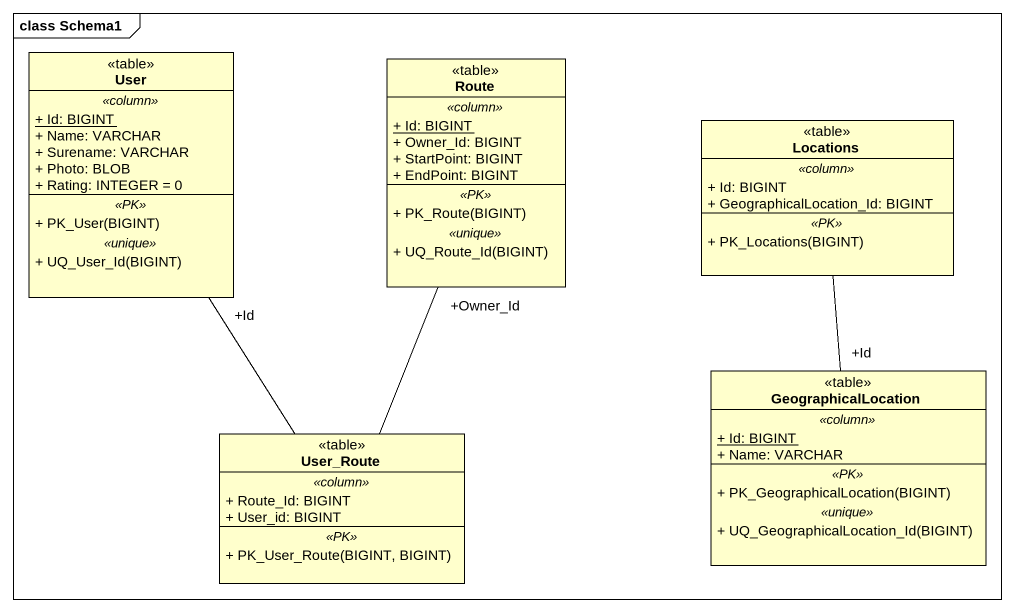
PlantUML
@startuml
mainframe class Schema1
hide circle
hide empty members
skinparam classAttributeIconSize 0
class User <<table>> {
  .. <<column>> ..
  {static} + Id: BIGINT
  + Name: VARCHAR
  + Surename: VARCHAR
  + Photo: BLOB
  + Rating: INTEGER = 0
  .. <<PK>> ..
  + PK_User(BIGINT)
  .. <<unique>> ..
  + UQ_User_Id(BIGINT)
}
class Route <<table>> {
  .. <<column>> ..
  {static} + Id: BIGINT
  + Owner_Id: BIGINT
  + StartPoint: BIGINT
  + EndPoint: BIGINT
  .. <<PK>> ..
  + PK_Route(BIGINT)
  .. <<unique>> ..
  + UQ_Route_Id(BIGINT)
}
class Locations <<table>> {
  .. <<column>> ..
  + Id: BIGINT
  + GeographicalLocation_Id: BIGINT
  .. <<PK>> ..
  + PK_Locations(BIGINT)
}
class GeographicalLocation <<table>> {
  .. <<column>> ..
  {static} + Id: BIGINT
  + Name: VARCHAR
  .. <<PK>> ..
  + PK_GeographicalLocation(BIGINT)
  .. <<unique>> ..
  + UQ_GeographicalLocation_Id(BIGINT)
}
class User_Route <<table>> {
  .. <<column>> ..
  + Route_Id: BIGINT
  + User_id: BIGINT
  .. <<PK>> ..
  + PK_User_Route(BIGINT, BIGINT)
}
User "+Id" -- User_Route
Route "+Owner_Id" -- User_Route
GeographicalLocation "+Id" -up- Locations
@enduml
